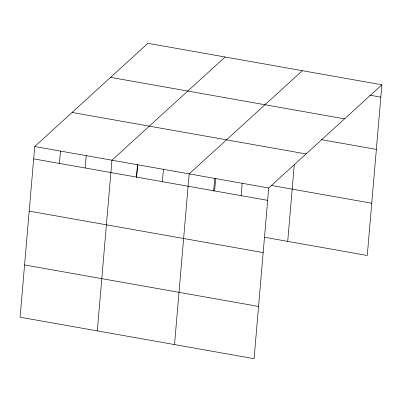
<?xml version="1.0" encoding="UTF-8"?>
<svg xmlns="http://www.w3.org/2000/svg" width="402" height="402" viewBox="0 0 402 402"><rect width="100%" height="100%" fill="white"/><g stroke="black" fill="none" stroke-linecap="round" stroke-linejoin="round"><path stroke-width="0.6" d="M34.733 146.519L20.1 317.213L254.079 358.684L268.712 187.99L381.9 84.787L147.921 43.316L34.733 146.519L268.712 187.99M59.411 163.433L60.471 151.082M85.149 167.996L86.209 155.639M97.314 330.896L111.947 160.202L225.135 56.999M136.434 177.307L137.499 164.865M136.625 177.121L137.685 164.765M162.363 181.684L163.423 169.327M174.528 344.584L189.161 173.89L302.349 70.687M213.648 190.995L214.713 178.553M214.618 190.945L215.678 178.588M241.135 195.643L242.195 183.292M287.711 241.381L294.314 164.378M381.9 84.787L367.267 255.481L264.426 237.255M369.739 95.173L380.84 97.143M110.57 77.37L344.549 118.846M321.474 139.665L376.362 149.393M72.084 112.459L306.068 153.936M271.355 185.438L371.744 203.231M33.673 158.87L267.657 200.347M29.195 211.125L263.174 252.597M24.577 264.958L258.561 306.435"/></g></svg>
